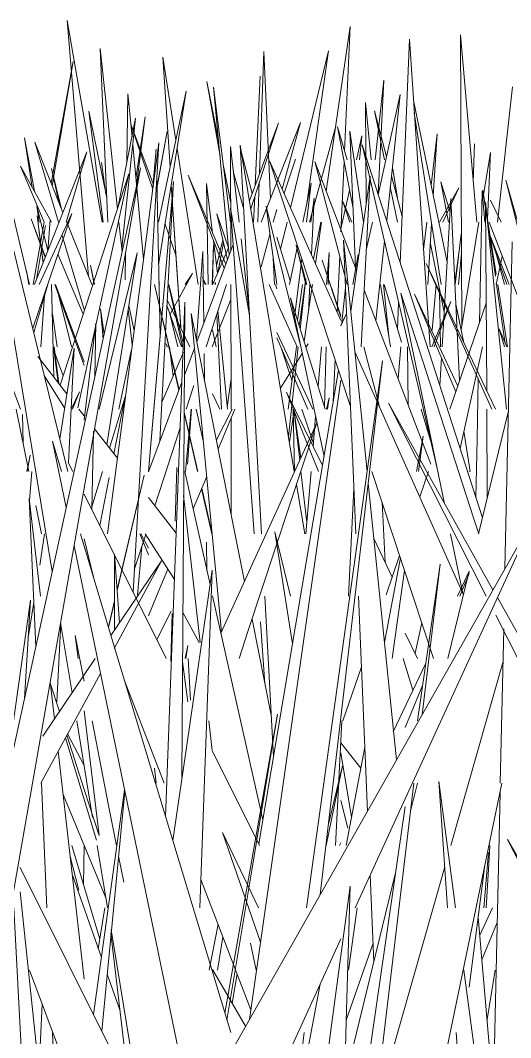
# Model space of a CAD drawing. Header units: millimetres. Extents: x -10020 to 20888, y -4665 to 12339.
# Drawn here: x 1203.7 to 1225.4, y 3071.81 to 3116.83 of the extents above; entities that cross this region are included whole.
import ezdxf

# ---------------------------------------------------------------- set-up
doc = ezdxf.new("R2010")
doc.units = ezdxf.units.MM
doc.layers.add('G-IMPT', color=8, linetype='Continuous', lineweight=9)

# ---------------------------------------------------------------- blocks, each defined once
blk = doc.blocks.new('Grass Array - 25_dwg-V18-West')
at = {"layer": 'G-IMPT'}
for p, q in [((1215.367, 3109.186), (1215.871, 3110.688)), ((1215.37, 3109.181), (1215.871, 3110.688)), ((1204.709, 3106.108), (1204.44, 3108.174)), ((1204.703, 3106.092), (1204.44, 3108.174)), ((1212.19, 3105.142), (1212.251, 3106.888)), ((1212.198, 3105.142), (1212.251, 3106.888)), ((1210.531, 3101.263), (1210.274, 3102.383))]:
    blk.add_line(p, q, dxfattribs=at)
blk = doc.blocks.new('Grass Array - 25_dwg-V19-West')
at = {"layer": 'G-IMPT'}
for p, q in [((1217.233, 3109.271), (1218.301, 3116.557)), ((1218.049, 3111.046), (1218.301, 3116.557)), ((1223.895, 3107.901), (1223.179, 3116.187)), ((1223.232, 3103.293), (1223.179, 3116.187)), ((1220.512, 3106.101), (1220.915, 3115.995)), ((1221.73, 3103.893), (1220.915, 3115.995)), ((1207.568, 3107.901), (1207.223, 3115.587)), ((1207.995, 3108.479), (1207.223, 3115.587)), ((1204.34, 3102.809), (1201.452, 3114.615)), ((1205.105, 3092.436), (1201.452, 3114.615)), ((1211.035, 3113.7), (1209.808, 3107.901)), ((1211.035, 3113.7), (1209.816, 3106.015)), ((1212.248, 3113.874), (1212.945, 3106.457)), ((1212.248, 3113.874), (1213.002, 3107.901)), ((1219.541, 3109.116), (1220.507, 3113.544)), ((1219.911, 3107.968), (1220.507, 3113.544)), ((1219.223, 3110.66), (1218.971, 3113.194)), ((1219.008, 3108.757), (1218.971, 3113.194)), ((1222.584, 3106.133), (1221.097, 3113.281)), ((1221.097, 3113.28), (1222.583, 3106.131)), ((1219.37, 3112.821), (1219.821, 3110.66)), ((1219.37, 3112.821), (1219.905, 3110.784)), ((1219.37, 3112.821), (1219.905, 3110.784)), ((1222.316, 3105.142), (1221.134, 3112.74)), ((1213.837, 3108.85), (1215.122, 3112.297)), ((1213.896, 3108.496), (1215.122, 3112.297)), ((1214.36, 3107.901), (1216.091, 3112.304)), ((1215.29, 3109.359), (1216.091, 3112.304)), ((1218.421, 3108.508), (1217.729, 3112.122)), ((1218.164, 3110.66), (1217.729, 3112.122)), ((1218.884, 3107.901), (1218.281, 3111.932)), ((1218.527, 3105.9), (1218.281, 3111.932)), ((1221.876, 3109.535), (1222.145, 3111.81)), ((1221.975, 3109.059), (1222.145, 3111.81)), ((1205.582, 3108.327), (1204.332, 3111.437)), ((1205.38, 3107.901), (1204.332, 3111.437)), ((1207.552, 3094.106), (1209.821, 3111.407)), ((1209.173, 3100.078), (1209.821, 3111.407)), ((1213.383, 3107.901), (1213.003, 3111.251)), ((1213.012, 3106.636), (1213.003, 3111.251)), ((1215.823, 3096.865), (1213.43, 3111.31)), ((1214.045, 3099.982), (1213.43, 3111.31)), ((1218.829, 3111.328), (1224.145, 3094.822)), ((1218.829, 3111.328), (1221.434, 3100.05)), ((1204.329, 3105.142), (1206.641, 3111.019)), ((1205.726, 3107.901), (1206.641, 3111.019)), ((1209.54, 3109.266), (1209.704, 3111.134)), ((1224.166, 3108.929), (1224.507, 3110.986)), ((1224.367, 3108.028), (1224.507, 3110.986)), ((1201.258, 3074.856), (1209.014, 3110.298)), ((1207.071, 3099.239), (1209.014, 3110.298)), ((1214.727, 3110.619), (1217.885, 3103.549)), ((1214.727, 3110.619), (1218.309, 3099.749)), ((1218.309, 3099.749), (1214.727, 3110.619)), ((1215.367, 3109.186), (1215.871, 3110.688)), ((1215.37, 3109.181), (1215.871, 3110.688)), ((1218.58, 3105.764), (1216.731, 3110.579)), ((1216.731, 3110.579), (1218.165, 3105.142)), ((1217.885, 3107.474), (1218.027, 3110.567)), ((1205.456, 3100.688), (1208.505, 3110.043)), ((1206.248, 3099.68), (1208.505, 3110.043)), ((1209.885, 3102.855), (1209.732, 3109.853)), ((1211.121, 3109.974), (1212.722, 3105.859)), ((1211.121, 3109.974), (1212.791, 3106.045)), ((1218.321, 3103.957), (1219.176, 3109.929)), ((1218.786, 3102.383), (1219.176, 3109.929)), ((1220.123, 3109.954), (1220.596, 3108.154)), ((1220.123, 3109.954), (1220.596, 3108.154)), ((1209.363, 3096.865), (1210.481, 3109.702)), ((1210.481, 3109.702), (1209.529, 3098.771)), ((1210.481, 3109.702), (1209.876, 3098.226)), ((1220.071, 3109.463), (1220.397, 3107.901)), ((1226.406, 3104.902), (1225.182, 3109.764)), ((1226.495, 3105.142), (1225.182, 3109.764)), ((1203.117, 3109.305), (1204.096, 3105.142)), ((1222.748, 3108.94), (1222.363, 3102.383)), ((1222.748, 3108.94), (1223.134, 3100.874)), ((1224.017, 3103.447), (1224.134, 3109.273)), ((1224.26, 3107.901), (1224.134, 3109.273)), ((1224.725, 3105.511), (1224.166, 3109.323)), ((1224.754, 3105.597), (1224.166, 3109.323)), ((1213.84, 3103.766), (1213.001, 3108.512)), ((1213.792, 3097.588), (1213.001, 3108.512)), ((1216.107, 3102.383), (1214.571, 3108.613)), ((1215.048, 3105.142), (1214.571, 3108.613)), ((1218.373, 3107.901), (1217.972, 3108.82)), ((1218.276, 3107.901), (1217.972, 3108.82)), ((1225.221, 3099.624), (1224.29, 3108.788)), ((1224.337, 3100.435), (1224.29, 3108.788)), ((1204.797, 3106.332), (1204.176, 3108.053)), ((1204.176, 3108.053), (1204.806, 3106.354)), ((1204.806, 3106.354), (1204.176, 3108.053)), ((1204.242, 3103.207), (1205.969, 3108.281)), ((1204.709, 3106.108), (1204.44, 3108.174)), ((1204.703, 3106.092), (1204.44, 3108.174)), ((1204.535, 3105.142), (1205.969, 3108.281)), ((1214.894, 3107.901), (1215.045, 3108.457)), ((1204.912, 3106.623), (1205.012, 3107.999)), ((1205.014, 3107.901), (1205.012, 3107.999)), ((1206.862, 3105.142), (1205.754, 3107.901)), ((1208.201, 3106.584), (1208.058, 3107.901)), ((1216.763, 3106.062), (1217.032, 3107.901)), ((1219.007, 3106.665), (1219.277, 3107.901)), ((1221.541, 3106.694), (1221.683, 3107.901)), ((1221.734, 3105.142), (1221.899, 3107.823)), ((1223.206, 3103.139), (1223.995, 3107.901)), ((1226.223, 3103.318), (1224.44, 3107.901)), ((1206.524, 3104.041), (1205.554, 3107.316)), ((1213.828, 3103.987), (1213.467, 3107.164)), ((1214.356, 3105.924), (1214.744, 3107.351)), ((1222.948, 3105.142), (1223.215, 3107.375)), ((1224.422, 3107.489), (1225.339, 3105.142)), ((1224.423, 3107.484), (1225.228, 3105.142)), ((1211.508, 3102.602), (1213.116, 3106.917)), ((1212.19, 3105.142), (1212.251, 3106.888)), ((1212.198, 3105.142), (1212.251, 3106.888)), ((1212.205, 3105.123), (1212.916, 3106.765)), ((1218, 3107.107), (1218.546, 3094.106)), ((1218, 3107.107), (1219.044, 3096.865)), ((1219.437, 3103.53), (1219.814, 3107.062)), ((1221.845, 3106.94), (1222.453, 3103.912)), ((1222.453, 3103.912), (1221.845, 3106.94)), ((1225.147, 3092.572), (1225.464, 3107.028)), ((1207.187, 3099.624), (1208.869, 3106.539)), ((1207.526, 3098.052), (1208.869, 3106.539)), ((1211.491, 3102.687), (1211.768, 3106.607)), ((1211.811, 3103.414), (1211.768, 3106.607)), ((1217.246, 3105.142), (1217.363, 3106.55)), ((1217.321, 3105.142), (1217.363, 3106.55)), ((1217.722, 3103.914), (1217.836, 3106.392)), ((1218.418, 3105.142), (1218.643, 3106.476)), ((1223.088, 3105.142), (1223.218, 3106.518)), ((1225.132, 3105.142), (1224.721, 3106.616)), ((1224.751, 3105.142), (1225.022, 3106.38)), ((1217.885, 3103.69), (1217.052, 3106.212)), ((1217.885, 3103.756), (1217.052, 3106.212)), ((1224.723, 3099.624), (1221.653, 3106.074)), ((1224.568, 3099.624), (1221.653, 3106.074)), ((1204.074, 3105.142), (1203.973, 3105.751)), ((1204.067, 3105.142), (1203.973, 3105.751)), ((1216.044, 3103.297), (1216.327, 3105.386)), ((1216.085, 3103.165), (1216.327, 3105.386)), ((1204.29, 3103.013), (1204.915, 3105.142)), ((1205.182, 3101.037), (1205.082, 3105.142)), ((1206.524, 3101.55), (1205.227, 3105.142)), ((1205.255, 3105.142), (1206.524, 3101.719)), ((1206.524, 3101.72), (1205.255, 3105.142)), ((1210.713, 3100.471), (1209.639, 3105.142)), ((1210.719, 3100.485), (1209.641, 3105.142)), ((1209.86, 3105.142), (1209.816, 3105.234)), ((1209.849, 3105.142), (1209.816, 3105.234)), ((1210.87, 3102.383), (1210.258, 3105.142)), ((1210.908, 3102.545), (1210.275, 3105.142)), ((1211.925, 3102.383), (1212.815, 3105.142)), ((1212.331, 3105.142), (1212.321, 3105.248)), ((1212.326, 3105.142), (1212.321, 3105.248)), ((1213.025, 3099.958), (1213.015, 3105.142)), ((1214.708, 3105.142), (1215.951, 3102.383)), ((1216.531, 3104.478), (1216.628, 3105.142)), ((1221.871, 3097.191), (1218.916, 3104.889)), ((1220.074, 3102.383), (1219.64, 3105.142)), ((1220, 3102.85), (1219.772, 3105.142)), ((1220.562, 3102.587), (1219.803, 3105.142)), ((1225.161, 3102.533), (1224.779, 3105.142)), ((1225.26, 3102.383), (1224.825, 3105.142)), ((1204.603, 3102.383), (1204.767, 3104.638)), ((1212.191, 3102.383), (1213.016, 3104.481)), ((1215.651, 3104.555), (1217.191, 3099.624)), ((1215.651, 3104.555), (1217.137, 3097.527)), ((1216.531, 3104.478), (1216.257, 3102.613)), ((1223.757, 3094.812), (1220.543, 3104.763)), ((1222.449, 3095.509), (1220.543, 3104.763)), ((1222.968, 3100.39), (1221.144, 3104.712)), ((1223.054, 3100.642), (1221.144, 3104.712)), ((1207.403, 3102.936), (1207.244, 3104.068)), ((1207.359, 3102.739), (1207.244, 3104.068)), ((1208.648, 3102.466), (1208.476, 3104.055)), ((1210.127, 3081.585), (1210.976, 3104.353)), ((1210.832, 3102.383), (1210.19, 3104.183)), ((1211.196, 3102.383), (1210.204, 3104.433)), ((1210.916, 3094.308), (1210.976, 3104.353)), ((1212.862, 3099.624), (1212.442, 3103.988)), ((1220.393, 3103.156), (1220.441, 3104.348)), ((1221.904, 3102.383), (1222.748, 3104.387)), ((1222.008, 3102.383), (1222.748, 3104.387)), ((1222.705, 3099.624), (1224.315, 3104.317)), ((1223.327, 3102.555), (1222.972, 3104.266)), ((1222.972, 3104.262), (1223.326, 3102.558)), ((1213.209, 3094.068), (1211.256, 3103.863)), ((1212.598, 3089.762), (1211.256, 3103.863)), ((1212.602, 3099.624), (1212.392, 3103.831)), ((1221.73, 3103.893), (1221.831, 3102.383)), ((1206.524, 3099.132), (1207.044, 3103.426)), ((1206.99, 3101.051), (1207.044, 3103.426)), ((1224.891, 3103.185), (1225.223, 3102.383)), ((1224.891, 3103.185), (1225.13, 3102.383)), ((1225.13, 3102.383), (1224.891, 3103.185)), ((1204.34, 3102.809), (1205.794, 3096.865)), ((1216.646, 3099.624), (1215.045, 3103.018)), ((1216.427, 3099.624), (1215.045, 3102.786)), ((1203.709, 3099.624), (1202.651, 3102.383)), ((1205.371, 3100.797), (1205.171, 3102.383)), ((1205.406, 3100.753), (1205.194, 3102.383)), ((1205.439, 3098.316), (1206.074, 3102.329)), ((1205.829, 3097.269), (1206.074, 3102.329)), ((1208.056, 3099.624), (1208.603, 3102.208)), ((1210.956, 3101.123), (1211.403, 3102.321)), ((1215.22, 3102.383), (1215.72, 3100.906)), ((1215.72, 3100.906), (1215.22, 3102.383)), ((1215.546, 3099.624), (1215.92, 3102.383)), ((1215.567, 3098.409), (1216, 3102.383)), ((1216.352, 3102.383), (1216.435, 3102.517)), ((1216.367, 3102.383), (1216.435, 3102.517)), ((1216.874, 3100.637), (1217.019, 3102.383)), ((1217.158, 3099.728), (1217.238, 3102.383)), ((1218.893, 3102.383), (1219.596, 3099.721)), ((1220.543, 3102.383), (1220.414, 3100.986)), ((1220.827, 3102.383), (1220.864, 3099.814)), ((1223.158, 3097.888), (1224.145, 3102.383)), ((1205.754, 3100.309), (1204.467, 3101.948)), ((1209.968, 3099.964), (1210.915, 3102.15)), ((1211.844, 3100.914), (1211.828, 3102.084)), ((1215.213, 3100.547), (1216.172, 3102.092)), ((1216.369, 3077.552), (1219.729, 3101.756)), ((1219.729, 3101.756), (1216.969, 3078.145)), ((1217.54, 3099.934), (1217.626, 3101.82)), ((1219.729, 3101.756), (1218.404, 3092.211)), ((1218.503, 3102.166), (1223.31, 3091.406)), ((1222.335, 3101.89), (1222.263, 3100.666)), ((1214.252, 3080.384), (1217.78, 3101.352)), ((1205.656, 3099.688), (1204.761, 3101.086)), ((1212.853, 3099.714), (1213.023, 3100.984)), ((1217.619, 3099.056), (1217.885, 3100.914)), ((1223.913, 3098.296), (1223.966, 3100.955)), ((1206.317, 3100.397), (1205.942, 3099.624)), ((1205.942, 3099.624), (1206.317, 3100.397)), ((1206.317, 3100.397), (1206.007, 3099.624)), ((1209.364, 3096.852), (1210.844, 3100.822)), ((1211.035, 3099.624), (1211.371, 3100.667)), ((1207.646, 3097.9), (1208.334, 3100.175)), ((1207.838, 3097.655), (1208.334, 3100.175)), ((1209.173, 3100.078), (1208.684, 3091.533)), ((1212.532, 3099.624), (1212.205, 3100.301)), ((1213.025, 3099.958), (1213.025, 3099.624)), ((1214.045, 3099.982), (1214.364, 3094.106)), ((1215.471, 3100.379), (1217.071, 3097.133)), ((1215.471, 3100.379), (1216.895, 3096.865)), ((1217.24, 3099.624), (1217.361, 3100.132)), ((1217.293, 3099.624), (1217.361, 3100.132)), ((1222.17, 3096.865), (1221.434, 3100.05)), ((1204.074, 3096.865), (1203.516, 3099.624)), ((1206.524, 3099.328), (1206.292, 3099.624)), ((1211.556, 3096.865), (1210.947, 3099.499)), ((1211.258, 3099.624), (1211.003, 3096.865)), ((1211.003, 3096.865), (1211.258, 3099.624)), ((1211.102, 3097.187), (1211.274, 3099.624)), ((1211.793, 3098.226), (1211.482, 3099.624)), ((1212.373, 3098.261), (1213.065, 3099.624)), ((1212.453, 3097.859), (1213.192, 3099.624)), ((1215.813, 3099.582), (1215.606, 3098.174)), ((1215.773, 3099.624), (1215.824, 3096.865)), ((1215.802, 3099.624), (1216.061, 3097.361)), ((1216.105, 3097.457), (1215.807, 3099.624)), ((1216.154, 3099.624), (1216.666, 3098.111)), ((1216.666, 3098.111), (1216.154, 3099.624)), ((1224.317, 3091.347), (1219.996, 3099.896)), ((1224.616, 3091.635), (1219.996, 3099.896)), ((1221.851, 3098.245), (1221.442, 3099.624)), ((1223.97, 3094.106), (1225.3, 3099.545)), ((1224.363, 3095.712), (1224.341, 3099.624)), ((1207.071, 3099.239), (1202.293, 3072.034)), ((1211.543, 3096.865), (1210.946, 3099.459)), ((1213.026, 3099.227), (1213.034, 3094.943)), ((1217.619, 3099.056), (1213.835, 3072.615)), ((1216.655, 3097.977), (1216.763, 3099.294)), ((1206.858, 3095.189), (1206.936, 3098.646)), ((1207.992, 3097.459), (1206.964, 3098.768)), ((1209.363, 3096.865), (1209.529, 3098.771)), ((1209.654, 3095.342), (1210.769, 3098.799)), ((1212.576, 3089.713), (1216.82, 3099.026)), ((1213.772, 3089.783), (1216.822, 3099.017)), ((1223.605, 3096.865), (1223.326, 3098.655)), ((1205.522, 3096.865), (1205.115, 3098.215)), ((1205.725, 3095.268), (1205.115, 3098.215)), ((1221.238, 3096.865), (1221.531, 3098.423)), ((1221.313, 3096.865), (1221.531, 3098.423)), ((1223.86, 3095.706), (1223.913, 3098.296)), ((1205.819, 3097.269), (1206.021, 3096.865)), ((1213.792, 3097.588), (1214.044, 3094.106)), ((1204.108, 3095.583), (1204.201, 3096.865)), ((1206.861, 3095.306), (1207.333, 3096.865)), ((1210.547, 3094.666), (1210.621, 3097.043)), ((1210.632, 3096.865), (1210.621, 3097.043)), ((1212.093, 3091.863), (1210.971, 3096.865)), ((1216.118, 3096.865), (1216.376, 3094.608)), ((1216.335, 3094.106), (1216.563, 3096.865)), ((1221.986, 3088.588), (1219.259, 3096.865)), ((1221.986, 3088.588), (1219.259, 3096.865)), ((1221.374, 3095.741), (1221.759, 3096.865)), ((1223.566, 3096.847), (1223.561, 3096.865)), ((1223.561, 3096.865), (1223.566, 3096.847)), ((1207.212, 3094.48), (1207.63, 3096.601)), ((1207.983, 3091.642), (1209.177, 3096.706)), ((1207.986, 3091.607), (1209.177, 3096.706)), ((1211.343, 3095.207), (1211.944, 3096.641)), ((1220.345, 3084.1), (1219.097, 3096.347)), ((1212.178, 3094.106), (1211.718, 3096.104)), ((1211.727, 3096.125), (1212.178, 3094.176)), ((1216.281, 3094.106), (1215.92, 3096.285)), ((1218.217, 3091.347), (1218.462, 3096.097)), ((1204.589, 3091.347), (1204.094, 3095.677)), ((1204.377, 3089.11), (1204.094, 3095.677)), ((1206.524, 3095.858), (1210.155, 3088.588)), ((1210.595, 3094.143), (1209.364, 3095.711)), ((1211.652, 3089.293), (1210.925, 3095.797)), ((1219.705, 3095.512), (1219.839, 3092.853)), ((1204.633, 3094.106), (1204.379, 3095.362)), ((1218.514, 3077.552), (1226.46, 3094.888)), ((1221.819, 3086.7), (1226.46, 3094.888)), ((1223.757, 3094.812), (1223.985, 3094.106)), ((1204.553, 3092.719), (1204.772, 3094.106)), ((1207.781, 3089.368), (1206.353, 3094.106)), ((1209.364, 3093.183), (1208.991, 3094.106)), ((1209.364, 3093.476), (1209.026, 3094.106)), ((1210.518, 3092.085), (1209.226, 3094.106)), ((1210.916, 3094.308), (1210.85, 3083.322)), ((1215.658, 3091.347), (1214.957, 3094.193)), ((1215.742, 3089.238), (1214.957, 3094.193)), ((1223.281, 3091.471), (1222.738, 3094.106)), ((1206.524, 3093.88), (1206.966, 3092.073)), ((1208.74, 3092.509), (1209.245, 3094.076)), ((1211.957, 3092.471), (1211.94, 3093.735)), ((1213.209, 3094.068), (1213.62, 3092.005)), ((1220.154, 3092.186), (1219.346, 3093.898)), ((1211.102, 3069.275), (1206.076, 3093.57)), ((1207.866, 3089.846), (1207.87, 3093.211)), ((1208.09, 3090.176), (1207.87, 3093.211)), ((1208.887, 3091.396), (1209.074, 3093.545)), ((1208.887, 3091.396), (1209.074, 3093.545)), ((1207.708, 3089.613), (1209.949, 3092.918)), ((1207.843, 3089.04), (1209.949, 3092.918)), ((1219.815, 3089.301), (1220.518, 3093.042)), ((1219.889, 3091.414), (1220.484, 3093.147)), ((1221.271, 3085.829), (1222.272, 3092.769)), ((1221.477, 3086.097), (1222.272, 3092.769)), ((1209.727, 3091.347), (1210.227, 3092.54)), ((1211.044, 3084.653), (1212.187, 3092.503)), ((1211.64, 3077.552), (1212.187, 3092.503)), ((1220.261, 3089.35), (1220.7, 3092.489)), ((1222.621, 3088.588), (1223.566, 3092.453)), ((1223.566, 3092.459), (1223.04, 3091.347)), ((1223.566, 3092.355), (1223.146, 3091.347)), ((1216.369, 3077.552), (1218.404, 3092.211)), ((1203.071, 3083.522), (1204.149, 3091.166)), ((1203.877, 3086.823), (1204.149, 3091.166)), ((1204.292, 3091.074), (1204.046, 3089.515)), ((1207.594, 3089.99), (1207.867, 3091.15)), ((1207.602, 3089.963), (1207.867, 3091.098)), ((1209.364, 3090.48), (1209.727, 3091.346)), ((1214.431, 3081.447), (1212.205, 3091.368)), ((1214.514, 3091.347), (1214.901, 3084.236)), ((1218.661, 3091.347), (1219.061, 3081.835)), ((1234.035, 3074.793), (1224.81, 3091.288)), ((1210.377, 3090.681), (1209.735, 3089.428)), ((1210.354, 3088.475), (1210.419, 3090.575)), ((1211.61, 3089.293), (1210.894, 3090.627)), ((1224.743, 3090.505), (1236.869, 3066.516)), ((1205.315, 3086.671), (1205.483, 3090.14)), ((1205.988, 3087.076), (1205.478, 3090.169)), ((1213.953, 3090.333), (1214.8, 3086.086)), ((1214.326, 3090.213), (1214.525, 3087.465)), ((1221.464, 3090.173), (1221.167, 3088.821)), ((1206.524, 3087.586), (1206.128, 3089.605)), ((1206.249, 3088.588), (1206.128, 3089.605)), ((1213.772, 3089.783), (1213.377, 3088.588)), ((1220.726, 3089.716), (1221.282, 3088.588)), ((1224.939, 3083.07), (1225.089, 3089.9)), ((1207.781, 3089.368), (1213.006, 3072.034)), ((1211.107, 3089.165), (1210.989, 3088.588)), ((1211.107, 3089.165), (1211.016, 3088.588)), ((1220.261, 3089.35), (1220.154, 3088.588)), ((1204.688, 3085.159), (1207.013, 3088.588)), ((1211.113, 3086.67), (1210.881, 3088.443)), ((1211.227, 3086.754), (1211.119, 3088.588)), ((1221.64, 3088.383), (1220.204, 3085.344)), ((1220.638, 3088.588), (1221.075, 3087.188)), ((1225.056, 3088.407), (1222.748, 3080.311)), ((1204.599, 3083.07), (1207.242, 3087.934)), ((1217.974, 3085.829), (1218.793, 3088.217)), ((1205.208, 3085.927), (1205.021, 3087.564)), ((1205.423, 3086.244), (1205.033, 3087.462)), ((1210.055, 3083.07), (1208.299, 3087.651)), ((1221.497, 3087.392), (1220.726, 3085.543)), ((1221.819, 3086.7), (1204.867, 3056.794)), ((1207.18, 3080.757), (1206.524, 3086.275)), ((1212.744, 3072.902), (1215.085, 3086.122)), ((1213.939, 3079.218), (1215.085, 3086.122)), ((1206.897, 3081.556), (1206.193, 3085.829)), ((1207.604, 3082.081), (1206.869, 3085.829)), ((1212.04, 3085.829), (1212.186, 3084.522)), ((1217.648, 3080.311), (1217.932, 3085.829)), ((1207.062, 3080.555), (1205.694, 3085.085)), ((1206.528, 3082.794), (1205.757, 3085.201)), ((1205.786, 3085.255), (1206.517, 3083.862)), ((1210.444, 3080.533), (1211.044, 3084.653)), ((1217.885, 3084.859), (1218.768, 3083.735)), ((1218.123, 3080.311), (1218.942, 3084.663)), ((1206.524, 3074.407), (1205.372, 3084.492)), ((1212.205, 3084.484), (1214.289, 3080.311)), ((1218.359, 3081.564), (1217.885, 3084.423)), ((1209.637, 3083.745), (1209.707, 3083.07)), ((1217.236, 3080.311), (1217.957, 3083.842)), ((1217.327, 3081.208), (1217.957, 3083.842)), ((1204.637, 3083.07), (1204.875, 3077.552)), ((1217.725, 3048.013), (1225.014, 3083.07)), ((1221.116, 3083.07), (1219.472, 3069.275)), ((1220.969, 3081.832), (1221.272, 3083.07)), ((1222.962, 3077.552), (1222.214, 3083.152)), ((1222.605, 3077.552), (1222.214, 3083.152)), ((1207.483, 3077.997), (1205.591, 3082.575)), ((1207.483, 3077.997), (1205.591, 3082.575)), ((1206.528, 3082.794), (1207.18, 3080.757)), ((1206.938, 3072.838), (1208.311, 3082.765)), ((1207.758, 3076.862), (1208.323, 3082.709)), ((1224.576, 3066.516), (1224.93, 3082.665)), ((1207.604, 3082.081), (1207.952, 3080.311)), ((1218.187, 3081.076), (1217.885, 3082.302)), ((1218.148, 3064.173), (1220.726, 3082.046)), ((1214.231, 3077.552), (1212.643, 3080.889)), ((1214.325, 3076.04), (1212.643, 3080.889)), ((1225.253, 3080.587), (1236.715, 3058.239)), ((1225.253, 3080.587), (1228.536, 3074.873)), ((1207.216, 3076.174), (1205.978, 3080.311)), ((1206.485, 3078.617), (1206.523, 3080.311)), ((1207.556, 3077.552), (1207.102, 3080.311)), ((1217.826, 3080.311), (1217.885, 3080.437)), ((1224.466, 3080.009), (1224.484, 3080.311)), ((1206.288, 3078.343), (1205.904, 3079.833)), ((1208.045, 3079.837), (1208.271, 3078.688)), ((1224.21, 3077.552), (1224.417, 3080.009)), ((1224.21, 3077.552), (1224.417, 3080.009)), ((1224.466, 3080.009), (1224.317, 3077.552)), ((1203.684, 3079.349), (1210.098, 3066.516)), ((1222.478, 3079.365), (1217.885, 3063.253)), ((1224.262, 3079.451), (1223.566, 3074.053)), ((1205.999, 3079.003), (1207.286, 3075.353)), ((1213.897, 3073.048), (1211.686, 3078.815)), ((1213.939, 3079.218), (1212.839, 3072.586)), ((1218.046, 3069.881), (1220.301, 3079.099)), ((1219.18, 3079.005), (1219.341, 3075.174)), ((1214.176, 3048), (1218.297, 3078.511)), ((1218.138, 3073.039), (1218.297, 3078.511)), ((1203.693, 3078.267), (1205.367, 3062.133)), ((1203.993, 3066.516), (1203.401, 3077.552)), ((1207.146, 3075.749), (1207.44, 3077.552)), ((1218.61, 3077.552), (1218.224, 3074.793)), ((1224.034, 3076.354), (1224.598, 3077.552)), ((1224.638, 3069.373), (1223.965, 3077.148)), ((1207.758, 3076.862), (1207.299, 3072.116)), ((1208.919, 3069.275), (1207.716, 3076.581)), ((1212.056, 3074.793), (1212.448, 3076.828)), ((1224.804, 3076.913), (1224.129, 3075.251)), ((1204.969, 3048), (1217.885, 3076.18)), ((1208.493, 3069.726), (1207.695, 3076.436)), ((1212.666, 3076.259), (1212.421, 3074.793)), ((1214.137, 3074.793), (1213.889, 3075.992)), ((1219.306, 3075.994), (1218.125, 3072.583)), ((1208.225, 3063.757), (1204.108, 3074.793)), ((1208.225, 3063.757), (1204.108, 3074.793)), ((1212.205, 3074.826), (1213.665, 3072.315)), ((1223.33, 3074.793), (1225.351, 3059.66)), ((1224.71, 3074.793), (1224.358, 3072.609)), ((1207.542, 3074.627), (1208.098, 3073.051)), ((1213.068, 3073.342), (1213.286, 3074.641)), ((1215.745, 3067.669), (1216.971, 3074.186)), ((1204.521, 3070.289), (1204.667, 3073.297)), ((1218.138, 3073.039), (1217.411, 3048)), ((1205.113, 3072.034), (1205.566, 3061.497)), ((1216.255, 3072.034), (1213.446, 3048)), ((1224.289, 3053.424), (1222.99, 3072.034))]:
    blk.add_line(p, q, dxfattribs=at)
blk = doc.blocks.new('Grass Array - Grass Array-439229-West')
for name in ['Grass Array - 25_dwg-V19-West', 'Grass Array - 25_dwg-V18-West']:
    blk.add_blockref(name, (0, 0))
blk = doc.blocks.new('Grass Array - Grass Array-V20-West')
blk.add_blockref('Grass Array - 25_dwg-V18-West', (0, 0))
blk.add_blockref('Grass Array - 25_dwg-V18-West', (0, 0))
blk = doc.blocks.new('Grass Array - 25_dwg-V26-West')
at = {"layer": 'G-IMPT'}
for p in [(1215.367, 3109.186), (1215.37, 3109.181)]:
    blk.add_line(p, (1215.871, 3110.688), dxfattribs=at)
blk = doc.blocks.new('Grass Array - 25_dwg-V27-West')
at = {"layer": 'G-IMPT'}
for p, q in [((1215.367, 3109.186), (1215.871, 3110.688)), ((1215.37, 3109.181), (1215.871, 3110.688)), ((1204.709, 3106.108), (1204.44, 3108.174)), ((1204.703, 3106.092), (1204.44, 3108.174)), ((1210.531, 3101.263), (1210.274, 3102.383))]:
    blk.add_line(p, q, dxfattribs=at)
blk = doc.blocks.new('Grass Array - Grass Array-440235-West')
for name in ['Grass Array - 25_dwg-V27-West', 'Grass Array - 25_dwg-V18-West', 'Grass Array - 25_dwg-V18-West', 'Grass Array - 25_dwg-V18-West', 'Grass Array - 25_dwg-V18-West', 'Grass Array - 25_dwg-V18-West', 'Grass Array - 25_dwg-V18-West', 'Grass Array - 25_dwg-V26-West', 'Grass Array - 25_dwg-V26-West', 'Grass Array - 25_dwg-V26-West']:
    blk.add_blockref(name, (0, 0))
blk = doc.blocks.new('Grass Array - 25_dwg-V42-West')
at = {"layer": 'G-IMPT'}
for p, q in [((1209.741, 3109.43), (1210.196, 3111.919)), ((1209.742, 3109.387), (1210.196, 3111.919)), ((1217.885, 3103.316), (1218.116, 3103.829)), ((1217.885, 3103.32), (1218.116, 3103.829))]:
    blk.add_line(p, q, dxfattribs=at)
blk = doc.blocks.new('Grass Array - 25_dwg-V43-West')
at = {"layer": 'G-IMPT'}
for p, q in [((1207.32, 3107.901), (1205.771, 3116.831)), ((1206.713, 3105.514), (1205.771, 3116.831)), ((1214.286, 3110.054), (1214.468, 3115.448)), ((1214.767, 3108.937), (1214.468, 3115.448)), ((1215.658, 3108.536), (1217.342, 3115.482)), ((1216.355, 3108.627), (1217.342, 3115.482)), ((1205.063, 3109.619), (1206.032, 3115.006)), ((1205.11, 3109.503), (1206.032, 3115.006)), ((1210.002, 3115.196), (1210.574, 3111.522)), ((1210.002, 3115.196), (1210.325, 3110.345)), ((1210.325, 3110.345), (1210.002, 3115.196)), ((1214.306, 3114.365), (1214.093, 3109.537)), ((1211.951, 3114.119), (1212.535, 3110.823)), ((1211.951, 3114.119), (1212.476, 3111.444)), ((1212.476, 3111.444), (1211.951, 3114.119)), ((1219.403, 3110.66), (1219.788, 3114.186)), ((1219.53, 3109.15), (1219.788, 3114.186)), ((1208.414, 3110.538), (1208.46, 3113.585)), ((1208.639, 3111.681), (1208.46, 3113.585)), ((1224.814, 3107.901), (1225.484, 3113.884)), ((1206.728, 3112.817), (1207.367, 3107.901)), ((1206.728, 3112.817), (1207.52, 3108.971)), ((1208.813, 3109.829), (1209.214, 3112.564)), ((1208.84, 3109.538), (1209.214, 3112.564)), ((1208.031, 3108.59), (1208.8, 3112.505)), ((1208.183, 3106.747), (1208.8, 3112.505)), ((1209.57, 3109.602), (1208.586, 3112.241)), ((1209.553, 3109.408), (1208.588, 3112.217)), ((1217.656, 3112.152), (1216.488, 3107.901)), ((1209.741, 3109.43), (1210.196, 3111.919)), ((1209.742, 3109.387), (1210.196, 3111.919)), ((1218.577, 3110.66), (1218.817, 3111.72)), ((1218.702, 3110.66), (1218.817, 3111.72)), ((1204.317, 3109.268), (1203.88, 3111.634)), ((1204.222, 3109.441), (1203.88, 3111.634)), ((1209.147, 3106.268), (1208.673, 3111.316)), ((1223.741, 3109.686), (1223.8, 3111.362)), ((1210.631, 3111.154), (1211.568, 3105.142)), ((1213.487, 3110.962), (1213.954, 3109.163)), ((1203.7, 3110.385), (1205.072, 3107.901)), ((1203.7, 3110.385), (1204.754, 3107.901)), ((1204.754, 3107.901), (1203.7, 3110.385)), ((1207.484, 3109.143), (1207.293, 3110.541)), ((1212.696, 3110.326), (1213.008, 3108.737)), ((1213.008, 3108.737), (1212.696, 3110.326)), ((1205.499, 3108.535), (1205.07, 3110.281)), ((1205.397, 3108.788), (1205.07, 3110.281)), ((1213.585, 3108.454), (1213.134, 3110.098)), ((1220.386, 3108.954), (1220.184, 3110.255)), ((1210.378, 3109.555), (1210.797, 3103.251)), ((1210.801, 3103.2), (1210.378, 3109.555)), ((1212.205, 3107.414), (1211.932, 3109.61)), ((1212.007, 3105.142), (1211.932, 3109.61)), ((1214.214, 3107.901), (1214.273, 3109.664)), ((1216.199, 3107.901), (1216.569, 3109.625)), ((1216.355, 3107.901), (1216.569, 3109.625)), ((1222.242, 3107.901), (1223.107, 3109.413)), ((1222.714, 3108.349), (1222.312, 3109.678)), ((1222.651, 3107.901), (1222.312, 3109.678)), ((1222.397, 3107.901), (1223.107, 3109.413)), ((1214.071, 3109.038), (1214.021, 3107.901)), ((1216.558, 3107.901), (1216.705, 3108.969)), ((1216.578, 3106.476), (1216.705, 3108.969)), ((1217.885, 3107.61), (1218.269, 3109.302)), ((1204.912, 3106.629), (1204.425, 3108.609)), ((1204.527, 3107.901), (1204.425, 3108.609)), ((1224.975, 3107.901), (1224.507, 3108.872)), ((1212.916, 3106.771), (1212.389, 3108.268)), ((1212.862, 3106.234), (1212.389, 3108.268)), ((1204.258, 3105.142), (1204.754, 3107.901)), ((1204.416, 3105.363), (1204.816, 3107.754)), ((1210.588, 3106.391), (1210.101, 3107.811)), ((1215.213, 3106.7), (1215.504, 3107.901)), ((1216.994, 3107.901), (1216.667, 3106.277)), ((1215.045, 3107.24), (1215.643, 3105.316)), ((1212.426, 3105.633), (1212.246, 3107.084)), ((1212.383, 3105.974), (1212.655, 3107.122)), ((1212.438, 3105.662), (1212.682, 3107.007)), ((1215.606, 3105.142), (1215.971, 3106.843)), ((1216.332, 3105.142), (1215.909, 3106.876)), ((1215.909, 3106.876), (1216.382, 3105.142)), ((1205.356, 3106.482), (1206.481, 3103.832)), ((1206.481, 3103.832), (1205.356, 3106.482)), ((1208.336, 3105.344), (1208.354, 3106.541)), ((1214.942, 3105.142), (1214.888, 3106.305)), ((1215.817, 3103.562), (1216.155, 3106.286)), ((1222.926, 3105.227), (1223.126, 3106.631)), ((1206.971, 3105.142), (1206.802, 3105.999)), ((1206.978, 3105.142), (1206.802, 3105.999)), ((1210.321, 3103.833), (1211.323, 3105.622)), ((1210.995, 3105.142), (1211.323, 3105.622)), ((1211.909, 3105.142), (1211.755, 3105.453)), ((1211.874, 3105.142), (1211.755, 3105.453)), ((1214.996, 3105.142), (1215.045, 3104.954)), ((1215.96, 3103.564), (1216.178, 3105.142)), ((1216.446, 3103.898), (1216.509, 3105.142)), ((1217.922, 3103.468), (1218.088, 3105.001)), ((1221.917, 3103.125), (1222.096, 3105.142)), ((1222.291, 3102.383), (1222.256, 3104.894)), ((1205.956, 3102.383), (1205.387, 3104.698)), ((1208.5, 3104.209), (1208.73, 3103.091)), ((1205.324, 3102.383), (1205.114, 3103.84)), ((1210.67, 3102.383), (1210.334, 3103.782)), ((1217.885, 3103.316), (1218.116, 3103.829)), ((1217.885, 3103.32), (1218.116, 3103.829)), ((1212.371, 3102.383), (1212.205, 3103.139)), ((1205.588, 3101.093), (1205.151, 3102.304)), ((1210.202, 3102.383), (1210.141, 3102.523)), ((1210.212, 3102.383), (1210.141, 3102.523)), ((1210.462, 3101.104), (1210.295, 3102.383)), ((1203.797, 3099.394), (1203.819, 3098.125)), ((1204.137, 3097.582), (1203.983, 3096.865)), ((1203.983, 3096.865), (1204.137, 3097.582)), ((1204.137, 3097.582), (1203.999, 3096.865))]:
    blk.add_line(p, q, dxfattribs=at)
blk = doc.blocks.new('Grass Array - Grass Array-440908-West')
for name in ['Grass Array - 25_dwg-V43-West', 'Grass Array - 25_dwg-V42-West', 'Grass Array - 25_dwg-V42-West', 'Grass Array - 25_dwg-V42-West']:
    blk.add_blockref(name, (0, 0))

msp = doc.modelspace()

# ---------------------------------------------------------------- block references
for name in ['Grass Array - Grass Array-439229-West', 'Grass Array - Grass Array-440908-West', 'Grass Array - Grass Array-V20-West', 'Grass Array - Grass Array-440235-West']:
    msp.add_blockref(name, (0, 0))

doc.saveas('drawing.dxf')
